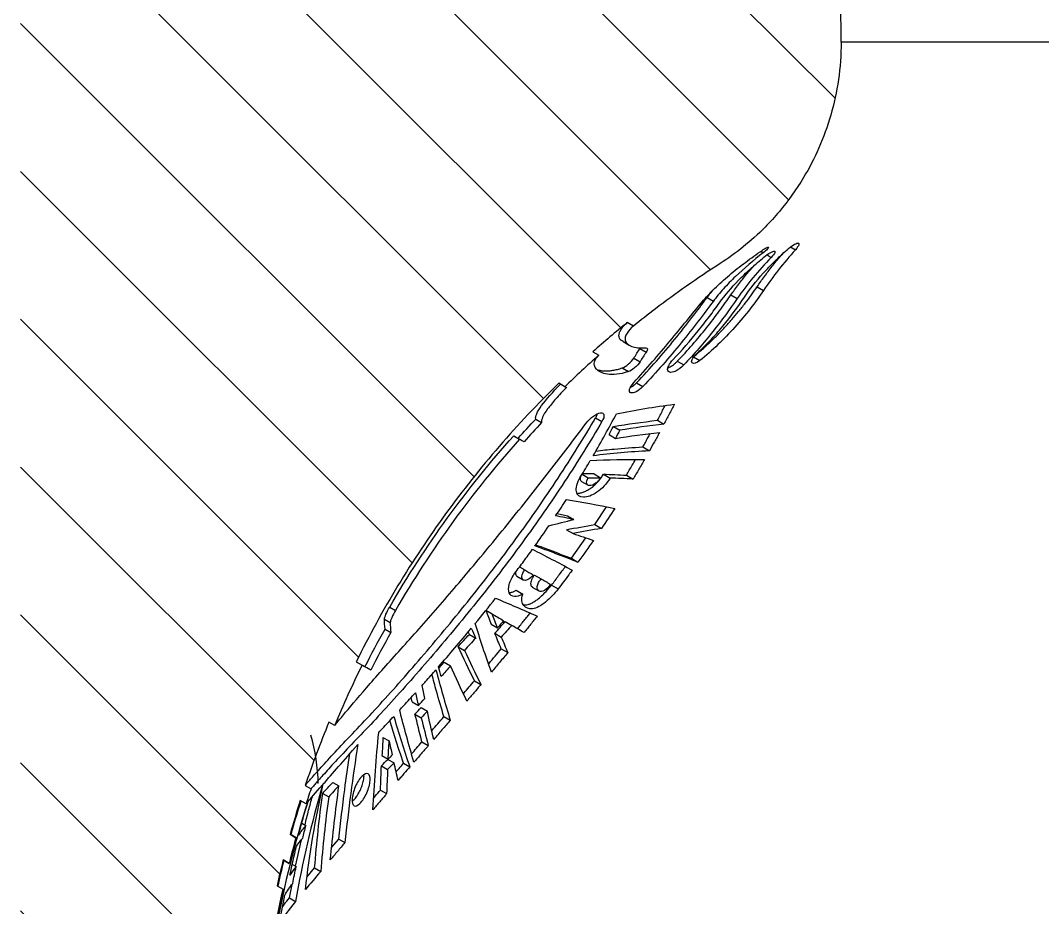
# Model space of a CAD drawing. Header units: millimetres. Extents: x 8 to 586, y 8 to 412.
# Drawn here: x 164.17 to 195.19, y 302.9 to 329.84 of the extents above; entities that cross this region are included whole.
import ezdxf

# ---------------------------------------------------------------- set-up
doc = ezdxf.new("R2010")
doc.units = ezdxf.units.MM
doc.layers.add('DETAIL', color=3, linetype='Continuous')
doc.layers.add('HATCH', color=3, linetype='Continuous')
doc.layers.add('OUTLINE', color=7, linetype='Continuous', lineweight=25)

msp = doc.modelspace()

# ---------------------------------------------------------------- hatches: boundary and pattern name
at = {"layer": 'HATCH'}
h = msp.add_hatch(dxfattribs=at)
h.set_pattern_fill('ANSI31', color=256, angle=90, style=0)
edge = h.paths.add_edge_path(flags=0)
edge.add_line((173.53469, 308.52853), (173.70898, 308.42661))
edge.add_spline(control_points=[(173.70898, 308.42661), (173.96713, 309.05256), (174.24453, 309.66587), (174.53878, 310.26396)], knot_values=[0, 0, 0, 0, 0.05750888, 0.05750888, 0.05750888, 0.05750888], weights=[1, 1, 1, 1], degree=3, periodic=0)
edge.add_line((174.53878, 310.26396), (174.36569, 310.36517))
edge.add_spline(control_points=[(174.36569, 310.36517), (175.90572, 313.49174), (178.01441, 316.39353), (180.5143, 318.82204)], knot_values=[0.00023208, 0.00023208, 0.00023208, 0.00023208, 0.01068785, 0.01068785, 0.01068785, 0.01068785], weights=[1, 1, 1, 1], degree=3, periodic=0)
edge.add_line((180.5143, 318.82204), (180.69352, 318.71724))
edge.add_spline(control_points=[(180.69352, 318.71724), (181.02592, 319.03896), (181.37049, 319.3577), (181.72868, 319.6738)], knot_values=[0, 0, 0, 0, 0.03783092, 0.03783092, 0.03783092, 0.03783092], weights=[1, 1, 1, 1], degree=3, periodic=0)
edge.add_line((181.72868, 319.6738), (181.54695, 319.78007))
edge.add_spline(control_points=[(181.54695, 319.78007), (181.88832, 320.08262), (182.23641, 320.37777), (182.59084, 320.6649)], knot_values=[0.00112405, 0.00112405, 0.00112405, 0.00112405, 0.00249233, 0.00249233, 0.00249233, 0.00249233], weights=[1, 1, 1, 1], degree=3, periodic=0)
edge.add_line((182.59084, 320.6649), (182.77546, 320.55694))
edge.add_spline(control_points=[(182.77546, 320.55694), (182.99389, 320.733), (183.80927, 321.37204), (184.702, 322.0022), (185.88224, 322.76178), (186.50299, 323.25662), (187.33883, 324.1726), (188.09426, 325.22288), (188.85031, 326.90872), (189.07865, 328.40552), (189.07865, 329.18388)], knot_values=[0, 0, 0, 0, 0.0213843, 0.0779468, 0.0779468, 0.1159218, 0.12911346, 0.1538968, 0.1918718, 0.2298468, 0.2298468, 0.2298468, 0.2298468], weights=[1, 1, 1, 1, 1, 1, 1, 1, 1, 1, 1], degree=3, periodic=0)
edge.add_arc((153.07865, 329.18388), 36, 0, 10.388858)
edge.add_arc((213.07865, 340.18388), 25, 180, 190.388858, ccw=False)
edge.add_arc((233.34693, 340.18388), 45.26828, 160.987509, 180, ccw=False)
edge.add_arc((162.18472, 364.70435), 30, 340.987509, 355.180578)
edge.add_line((192.07865, 362.18388), (194.22865, 387.68388))
edge.add_line((194.22865, 387.68388), (194.22865, 389.17839))
edge.add_arc((193.42865, 389.17839), 0.8, 0, 90)
edge.add_line((193.42865, 389.97839), (164.17199, 389.97839))
edge.add_line((164.17199, 389.97839), (164.17199, 163.57238))
edge.add_line((164.17199, 163.57238), (173.05983, 163.57238))
edge.add_arc((219.40365, 176.07238), 48, 180, 195.094787, ccw=False)
edge.add_line((171.40365, 176.07238), (171.40365, 181.57238))
edge.add_arc((173.25365, 181.57238), 1.85, 136.397181, 180, ccw=False)
edge.add_arc((170.10365, 184.57238), 2.5, 316.397181, 360)
edge.add_line((172.60365, 184.57238), (172.60365, 184.57849))
edge.add_line((172.60365, 184.57849), (172.50365, 184.57849))
edge.add_line((172.50365, 184.57849), (172.50365, 185.51506))
edge.add_line((172.50365, 185.51506), (172.60365, 185.51506))
edge.add_line((172.60365, 185.51506), (172.60365, 189.30435))
edge.add_line((172.60365, 189.30435), (172.50364, 189.30435))
edge.add_line((172.50364, 189.30435), (172.50365, 190.27105))
edge.add_line((172.50365, 190.27105), (172.60365, 190.27105))
edge.add_line((172.60365, 190.27105), (172.60365, 190.53112))
edge.add_line((172.60365, 190.53112), (172.50365, 190.53112))
edge.add_line((172.50365, 190.53112), (172.50365, 193.87238))
edge.add_line((172.50365, 193.87238), (172.60365, 193.87238))
edge.add_line((172.60365, 193.87238), (172.60365, 194.07238))
edge.add_spline(control_points=[(172.60365, 194.07238), (172.60365, 194.47423), (172.46226, 194.86381), (172.20365, 195.17238)], knot_values=[0, 0, 0, 0, 1, 1, 1, 1], weights=[1, 1, 1, 1], degree=3, periodic=0)
edge.add_spline(control_points=[(172.20365, 195.17238), (171.94553, 195.48037), (171.80365, 195.86978), (171.80365, 196.27238)], knot_values=[0, 0, 0, 0, 1, 1, 1, 1], weights=[1, 1, 1, 1], degree=3, periodic=0)
edge.add_line((171.80365, 196.27238), (171.80365, 289.38953))
edge.add_arc((168.80365, 289.38953), 3, 0, 17.459088)
edge.add_line((171.66545, 290.2896), (171.63399, 290.3896))
edge.add_arc((176.40365, 291.88973), 5, 180, 197.459088, ccw=False)
edge.add_line((171.40365, 291.88973), (171.40365, 296.78953))
edge.add_spline(control_points=[(171.40365, 296.78953), (171.40365, 297.22282), (171.42003, 297.99192), (171.47125, 298.85776), (171.54102, 299.72334), (171.64392, 300.68571), (171.77406, 301.55057), (171.9337, 302.47514), (172.03115, 302.96733), (172.14094, 303.4578)], knot_values=[0, 0, 0, 0, 0.03713333, 0.06593333, 0.07426667, 0.1114, 0.14853333, 0.14853333, 0.19083068, 0.19083068, 0.19083068, 0.19083068], weights=[1, 1, 1, 1, 1, 1, 1, 1, 1, 1], degree=3, periodic=0)
edge.add_line((172.14094, 303.4578), (171.95977, 303.56374))
edge.add_spline(control_points=[(171.95977, 303.56374), (172.01967, 303.82874), (172.08309, 304.09298), (172.15001, 304.3563)], knot_values=[0.00125171, 0.00125171, 0.00125171, 0.00125171, 0.00206673, 0.00206673, 0.00206673, 0.00206673], weights=[1, 1, 1, 1], degree=3, periodic=0)
edge.add_line((172.15001, 304.3563), (172.32972, 304.25121))
edge.add_spline(control_points=[(172.32972, 304.25121), (172.34743, 304.32149), (172.41258, 304.57601), (172.48103, 304.82977), (172.53231, 305.01304)], knot_values=[0, 0, 0, 0, 0.006089, 0.02207076, 0.02207076, 0.02207076, 0.02207076], weights=[1, 1, 1, 1, 1], degree=3, periodic=0)
edge.add_line((172.53231, 305.01304), (172.35387, 305.11738))
edge.add_spline(control_points=[(172.35387, 305.11738), (172.45159, 305.46437), (172.55543, 305.8097), (172.66529, 306.15304)], knot_values=[0.00285456, 0.00285456, 0.00285456, 0.00285456, 0.00393493, 0.00393493, 0.00393493, 0.00393493], weights=[1, 1, 1, 1], degree=3, periodic=0)
edge.add_line((172.66529, 306.15304), (172.84221, 306.04959))
edge.add_spline(control_points=[(172.84221, 306.04959), (172.8639, 306.11773), (172.91317, 306.27062), (172.96362, 306.42304), (172.99198, 306.50747)], knot_values=[0, 0, 0, 0, 0.0060109, 0.01350596, 0.01350596, 0.01350596, 0.01350596], weights=[1, 1, 1, 1, 1], degree=3, periodic=0)
edge.add_line((172.99198, 306.50747), (172.81565, 306.61057))
edge.add_spline(control_points=[(172.81565, 306.61057), (173.0339, 307.25752), (173.2738, 307.89757), (173.53469, 308.52853)], knot_values=[0.00011413, 0.00011413, 0.00011413, 0.00011413, 0.002162, 0.002162, 0.002162, 0.002162], weights=[1, 1, 1, 1], degree=3, periodic=0)

# ---------------------------------------------------------------- linework, layer by layer
at = {"layer": 'DETAIL'}
for p, q in [((207.07865, 329.18388), (192.33391, 329.18388)), ((187.54672, 322.96421), (187.69521, 322.87738)), ((186.64214, 322.82847), (186.71692, 322.78474)), ((186.83001, 322.7215), (186.96068, 322.64509)), ((186.53044, 321.75178), (186.72207, 321.63973)), ((185.01315, 321.4278), (185.20243, 321.31712)), ((185.73394, 321.50409), (185.92447, 321.39267)), ((182.97244, 319.87584), (183.16149, 319.7653)), ((182.78896, 319.58678), (182.97834, 319.47605)), ((184.59738, 319.6231), (184.79331, 319.50854)), ((182.43639, 319.28684), (182.62565, 319.17618)), ((184.10836, 319.49042), (184.30288, 319.37668)), ((182.86816, 318.83471), (183.06062, 318.72217)), ((181.62874, 317.76833), (181.82041, 317.65626)), ((175.37974, 312.02703), (175.55402, 311.92512)), ((175.22054, 311.65919), (175.39543, 311.55693))]:
    msp.add_line(p, q, dxfattribs=at)
msp.add_open_spline([(192.33391, 329.18388), (192.29519, 329.18388), (192.21837, 329.18388), (192.10502, 329.18388), (191.99357, 329.18388), (191.9205, 329.18388), (191.7012, 329.18388), (191.38111, 329.18388), (190.79789, 329.18388), (190.2294, 329.18388), (189.8427, 329.18388), (189.51868, 329.18388), (189.3721, 329.18388), (189.24581, 329.18388), (189.18737, 329.18388), (189.12467, 329.18388), (189.08702, 329.18388), (189.07865, 329.18388), (189.07865, 329.18388)], degree=3, knots=[0, 0, 0, 0, 0.009191667, 0.018383333, 0.027575, 0.036766667, 0.036766667, 0.083333333, 0.121983333, 0.2072, 0.277777778, 0.292416667, 0.377633333, 0.377633333, 0.408225, 0.438816667, 0.469408333, 0.5, 0.5, 0.5, 0.5], dxfattribs=at)
at = {"layer": 'OUTLINE'}
for p, q in [((182.77546, 320.55695), (182.59084, 320.6649)), ((182.46206, 320.08617), (182.64648, 319.97833)), ((182.97244, 319.87584), (182.9827, 319.89508)), ((181.54695, 319.78007), (181.72868, 319.67381)), ((180.69352, 318.71724), (180.5143, 318.82204)), ((179.80949, 317.73438), (179.9905, 317.62854)), ((183.50277, 317.69604), (183.70316, 317.57887)), ((182.16836, 317.50784), (182.36335, 317.39382)), ((179.14142, 317.22609), (179.3193, 317.12207)), ((182.03609, 317.26181), (182.23148, 317.14756)), ((183.05996, 316.88674), (183.26167, 316.76879)), ((181.2011, 315.84144), (181.39831, 315.72613)), ((181.221, 316.06108), (181.40271, 315.95483)), ((181.58093, 316.06641), (181.226, 316.06931)), ((181.58093, 316.06641), (181.7787, 315.95077)), ((181.8671, 316.06005), (182.06623, 315.94361)), ((182.56121, 316.03096), (182.76379, 315.9125)), ((181.60495, 314.53037), (181.95944, 315.06889)), ((180.45892, 314.86213), (180.77343, 314.80078)), ((180.77343, 314.80078), (180.97154, 314.68493)), ((180.745, 314.37546), (180.94419, 314.25899)), ((181.60495, 314.53037), (181.80775, 314.41179)), ((180.89147, 313.50579), (181.33082, 314.12926)), ((180.89147, 313.50579), (181.09357, 313.38762)), ((179.32031, 313.24509), (179.47627, 313.15388)), ((179.23833, 312.96264), (179.43434, 312.84802)), ((179.7759, 312.99792), (179.97406, 312.88205)), ((180.29375, 312.69512), (180.49489, 312.5775)), ((179.21987, 312.53412), (179.41654, 312.41912)), ((179.70652, 312.63214), (179.90531, 312.5159)), ((178.29504, 311.92869), (178.4889, 311.81534)), ((178.45794, 311.50632), (178.65321, 311.39214)), ((178.88523, 311.58359), (179.08219, 311.46841)), ((175.23691, 311.35849), (175.41409, 311.25488)), ((177.79763, 311.19672), (177.76334, 311.27161)), ((177.79763, 311.19672), (177.99065, 311.08386)), ((178.56953, 311.22841), (178.76571, 311.1137)), ((177.45494, 310.82134), (177.64714, 310.70895)), ((178.76458, 310.76039), (178.96227, 310.64478)), ((174.36569, 310.36518), (174.53878, 310.26396)), ((176.87354, 310.1674), (177.03588, 310.35626)), ((177.03588, 310.35626), (177.22706, 310.24446)), ((177.95353, 309.78841), (178.14907, 309.67407)), ((176.06091, 309.14582), (176.03106, 309.28085)), ((176.06091, 309.14582), (176.24986, 309.03533)), ((176.33108, 308.97364), (176.52121, 308.86247)), ((176.14674, 308.77758), (176.33638, 308.66668)), ((177.02408, 308.70009), (177.21707, 308.58724)), ((173.70898, 308.42661), (173.53469, 308.52853)), ((175.17528, 308.06976), (175.36224, 307.96044)), ((176.35878, 307.92938), (176.54995, 307.81759)), ((175.1445, 307.51803), (175.33184, 307.40848)), ((175.12909, 307.2041), (175.31663, 307.09444)), ((175.32272, 307.40074), (175.51074, 307.2908)), ((175.79958, 307.28279), (175.98927, 307.17187)), ((172.81566, 306.61057), (172.99198, 306.50747)), ((173.65456, 306.70169), (173.83812, 306.59435)), ((173.34702, 306.36773), (173.52893, 306.26136)), ((175.09829, 306.46925), (175.28624, 306.35935)), ((172.84221, 306.04959), (172.66529, 306.15304)), ((172.71519, 305.46252), (172.83647, 305.3916)), ((172.53231, 305.01305), (172.35387, 305.11738)), ((172.53633, 305.02222), (172.35771, 305.12666)), ((172.52277, 304.15533), (172.69756, 304.9559)), ((173.61574, 304.72299), (173.83359, 304.98221)), ((173.83359, 304.98221), (174.01907, 304.87375)), ((172.14721, 304.34641), (172.32718, 304.24118)), ((172.15001, 304.3563), (172.32972, 304.25122)), ((172.33305, 304.25955), (172.33198, 304.25608)), ((172.42427, 304.21292), (172.53904, 304.1458)), ((172.86941, 303.83471), (173.10002, 304.10818)), ((173.10002, 304.10818), (173.2848, 304.00013)), ((171.95977, 303.56374), (172.14094, 303.4578)), ((172.33557, 303.19417), (172.4142, 303.60176)), ((172.33557, 303.19417), (172.51937, 303.0867))]:
    msp.add_line(p, q, dxfattribs=at)
for centre, radius, start, end in [((153.07865, 329.18388), 36, 0, 10.388858), ((167.80995, 306.58548), 5.40053, 0.853699, 16.719019)]:
    msp.add_arc(centre, radius, start, end, dxfattribs=at)
for points, knots in [([(189.07865, 329.18388), (189.07865, 328.40552), (188.85031, 326.90872), (188.09426, 325.22288), (187.33883, 324.1726), (186.50299, 323.25662), (185.88224, 322.76178), (184.702, 322.0022), (183.80927, 321.37204), (182.99389, 320.733), (182.77546, 320.55694)], [0, 0, 0, 0, 0.037975, 0.07595, 0.100733333, 0.113925, 0.1519, 0.1519, 0.2084625, 0.229846795, 0.229846795, 0.229846795, 0.229846795]), ([(186.68125, 322.85597), (186.72847, 322.88933), (186.77293, 322.91769), (186.84286, 322.95394), (186.86724, 322.96091), (186.87966, 322.94514), (186.86655, 322.92192), (186.80752, 322.85903), (186.76364, 322.82106), (186.71692, 322.78474)], [0, 0, 0, 0, 0.25, 0.25, 0.5, 0.5, 0.75, 0.75, 1, 1, 1, 1]), ([(187.43845, 322.8767), (187.49924, 322.93155), (187.56414, 322.98035), (187.68123, 323.05308), (187.73088, 323.07533), (187.79504, 323.08127), (187.80785, 323.06397), (187.78379, 322.99015), (187.74706, 322.93528), (187.69521, 322.87738)], [0, 0, 0, 0, 0.25, 0.25, 0.5, 0.5, 0.75, 0.75, 1, 1, 1, 1]), ([(184.86547, 321.29846), (184.97632, 321.43322), (185.10174, 321.56806), (185.37784, 321.83864), (185.53009, 321.97548), (185.84414, 322.23928), (186.00746, 322.36783), (186.34333, 322.61915), (186.51367, 322.73759), (186.68125, 322.85597)], [0, 0, 0, 0, 0.25, 0.25, 0.5, 0.5, 0.75, 0.75, 1, 1, 1, 1]), ([(186.71692, 322.78474), (186.41751, 322.55201), (186.13514, 322.31367), (185.74542, 321.94075), (185.62255, 321.81497), (185.3977, 321.56569), (185.29479, 321.44136), (185.20243, 321.31712)], [0, 0, 0, 0, 0.5, 0.5, 0.75, 0.75, 1, 1, 1, 1]), ([(186.14217, 321.43129), (186.30419, 321.67718), (186.49766, 321.92027), (186.82722, 322.2841), (186.94428, 322.40571), (187.18554, 322.64386), (187.31023, 322.761), (187.43845, 322.8767)], [0, 0, 0, 0, 0.5, 0.5, 0.75, 0.75, 1, 1, 1, 1]), ([(186.53044, 321.75178), (186.60331, 321.85618), (186.74906, 322.06497), (186.98815, 322.37511), (187.1687, 322.59984), (187.2739, 322.71993), (187.29021, 322.73855)], [0, 0, 0, 0, 0.3130942, 0.62618517, 0.94203445, 1, 1, 1, 1]), ([(186.68839, 322.61519), (186.75362, 322.6702), (186.82293, 322.72028), (186.94796, 322.79759), (187.00174, 322.82348), (187.07031, 322.83682), (187.08375, 322.82313), (187.05651, 322.75524), (187.01628, 322.70228), (186.96068, 322.64509)], [0, 0, 0, 0, 0.25, 0.25, 0.5, 0.5, 0.75, 0.75, 1, 1, 1, 1]), ([(185.38906, 321.26606), (185.55259, 321.49436), (185.74674, 321.72101), (186.07684, 322.06092), (186.19399, 322.17463), (186.43534, 322.39735), (186.56007, 322.50695), (186.68839, 322.61519)], [0, 0, 0, 0, 0.5, 0.5, 0.75, 0.75, 1, 1, 1, 1]), ([(185.73394, 321.50409), (185.80907, 321.60964), (185.95934, 321.82076), (186.19793, 322.12141), (186.36736, 322.31428), (186.44646, 322.40432)], [0, 0, 0, 0, 0.34773824, 0.6954837, 1, 1, 1, 1]), ([(184.62251, 319.64446), (184.69476, 319.70502), (184.84766, 319.83319), (185.07905, 320.04429), (185.31539, 320.2737), (185.54438, 320.51171), (185.76243, 320.75385), (185.9709, 321.00047), (186.16968, 321.2514), (186.35869, 321.50431), (186.47324, 321.66937), (186.53044, 321.75178)], [0, 0, 0, 0, 0.09903225, 0.20957257, 0.32316402, 0.43674926, 0.54737173, 0.65799375, 0.77209939, 0.88620744, 1, 1, 1, 1]), ([(182.86816, 318.83471), (183.28549, 319.27122), (183.67162, 319.71499), (184.21401, 320.38172), (184.38665, 320.60163), (184.71223, 321.02544), (184.8663, 321.23072), (185.01315, 321.4278)], [0, 0, 0, 0, 0.5, 0.5, 0.75, 0.75, 1, 1, 1, 1]), ([(184.10836, 319.49042), (184.42531, 319.82114), (184.71834, 320.15895), (185.12727, 320.67117), (185.25878, 320.84329), (185.50622, 321.17893), (185.62306, 321.34353), (185.73394, 321.50408)], [0, 0, 0, 0, 0.5, 0.5, 0.75, 0.75, 1, 1, 1, 1]), ([(185.92448, 321.39267), (185.70357, 321.07118), (185.46086, 320.73626), (185.05347, 320.2234), (184.90986, 320.05015), (184.61414, 319.71006), (184.46121, 319.54214), (184.30288, 319.37667)], [0, 0, 0, 0, 0.5, 0.5, 0.75, 0.75, 1, 1, 1, 1]), ([(184.66669, 319.69109), (184.81332, 319.82632), (184.95478, 319.96571), (185.22783, 320.2524), (185.36013, 320.40057), (185.73771, 320.85072), (185.95437, 321.14627), (186.14217, 321.43129)], [0, 0, 0, 0, 0.25, 0.25, 0.5, 0.5, 1, 1, 1, 1]), ([(186.72207, 321.63973), (186.59748, 321.45605), (186.46358, 321.2703), (186.17462, 320.89755), (186.01771, 320.70853), (185.68935, 320.34228), (185.51873, 320.16562), (185.16428, 319.82553), (184.97976, 319.66166), (184.79331, 319.50854)], [0, 0, 0, 0, 0.25, 0.25, 0.5, 0.5, 0.75, 0.75, 1, 1, 1, 1]), ([(185.01315, 321.4278), (185.06154, 321.49184), (185.12337, 321.57366), (185.19605, 321.65646), (185.21185, 321.67446)], [0, 0, 0, 0, 0.78261876, 1, 1, 1, 1]), ([(182.78732, 318.84117), (183.17629, 319.26751), (183.54027, 319.69112), (184.05926, 320.3137), (184.22865, 320.52008), (184.55544, 320.91971), (184.71284, 321.11291), (184.86547, 321.29846)], [0, 0, 0, 0, 0.5, 0.5, 0.75, 0.75, 1, 1, 1, 1]), ([(185.20243, 321.31712), (184.90923, 320.92274), (184.58906, 320.49738), (184.04796, 319.83016), (183.85915, 319.60515), (183.47031, 319.16099), (183.26919, 318.94047), (183.06061, 318.72217)], [0, 0, 0, 0, 0.5, 0.5, 0.75, 0.75, 1, 1, 1, 1]), ([(183.97336, 319.53119), (184.24811, 319.8229), (184.50239, 320.11699), (184.85802, 320.55715), (184.97274, 320.70436), (185.18936, 320.99062), (185.29184, 321.13034), (185.38906, 321.26606)], [0, 0, 0, 0, 0.5, 0.5, 0.75, 0.75, 1, 1, 1, 1]), ([(182.46394, 320.08938), (182.4441, 320.10049), (182.39213, 320.12958), (182.35048, 320.18921), (182.33001, 320.26515), (182.34504, 320.35063), (182.39374, 320.45227), (182.47985, 320.56628), (182.55383, 320.63201), (182.59084, 320.6649)], [0, 0, 0, 0, 0.0821873, 0.21523904, 0.34831015, 0.48448231, 0.6207032, 0.81018944, 1, 1, 1, 1]), ([(182.77546, 320.55694), (182.70505, 320.50019), (182.63177, 320.4227), (182.53201, 320.2628), (182.50731, 320.18174), (182.54927, 320.04235), (182.61493, 319.9832), (182.83211, 319.9009), (182.97642, 319.8834), (183.15501, 319.89728)], [0, 0, 0, 0, 0.25, 0.25, 0.5, 0.5, 0.75, 0.75, 1, 1, 1, 1]), ([(183.15501, 319.89728), (183.18262, 319.89942), (183.19908, 319.889), (183.2026, 319.84327), (183.18908, 319.80761), (183.16149, 319.7653)], [0, 0, 0, 0, 0.5, 0.5, 1, 1, 1, 1]), ([(182.62565, 319.17618), (182.35849, 319.08797), (182.15324, 319.07157), (181.90945, 319.10813), (181.83922, 319.13134), (181.72628, 319.1855), (181.68318, 319.21645), (181.58975, 319.31735), (181.57661, 319.396), (181.61493, 319.54599), (181.66536, 319.61792), (181.72868, 319.6738)], [0, 0, 0, 0, 0.25, 0.25, 0.375, 0.375, 0.5, 0.5, 0.75, 0.75, 1, 1, 1, 1]), ([(182.43639, 319.28684), (182.48841, 319.30411), (182.55535, 319.34475), (182.68738, 319.45549), (182.75126, 319.52562), (182.78896, 319.58678)], [0, 0, 0, 0, 0.5, 0.5, 1, 1, 1, 1]), ([(184.30288, 319.37667), (184.22582, 319.29615), (184.13732, 319.23184), (183.98072, 319.15605), (183.91144, 319.14374), (183.82253, 319.1758), (183.80293, 319.22199), (183.8303, 319.32509), (183.84891, 319.36522), (183.90134, 319.44786), (183.9352, 319.49066), (183.97336, 319.53119)], [0, 0, 0, 0, 0.25, 0.25, 0.5, 0.5, 0.75, 0.75, 0.875, 0.875, 1, 1, 1, 1]), ([(184.79331, 319.50854), (184.69443, 319.42734), (184.59279, 319.40028), (184.53689, 319.46048), (184.53541, 319.49725), (184.57669, 319.59233), (184.61844, 319.64659), (184.66669, 319.69109)], [0, 0, 0, 0, 0.5, 0.5, 0.75, 0.75, 1, 1, 1, 1]), ([(181.66824, 319.23854), (181.70536, 319.22752), (181.78072, 319.20515), (181.90607, 319.19392), (182.03187, 319.19774), (182.15376, 319.21318), (182.28728, 319.2407), (182.38669, 319.27146), (182.43639, 319.28684)], [0, 0, 0, 0, 0.20392153, 0.41408543, 0.55903287, 0.70396172, 0.85199241, 1, 1, 1, 1]), ([(182.97834, 319.47604), (182.94077, 319.41494), (182.87698, 319.34481), (182.74487, 319.23403), (182.67768, 319.19336), (182.62565, 319.17618)], [0, 0, 0, 0, 0.5, 0.5, 1, 1, 1, 1]), ([(183.82518, 319.29135), (183.82769, 319.29196), (183.84783, 319.29688), (183.89368, 319.32225), (183.95583, 319.35926), (184.01892, 319.40672), (184.06985, 319.45125), (184.09866, 319.48055), (184.10836, 319.49042)], [0, 0, 0, 0, 0.03141799, 0.25188571, 0.47225867, 0.68284401, 0.89325383, 1, 1, 1, 1]), ([(180.5143, 318.82204), (179.24522, 317.5892), (178.10156, 316.26568), (176.05215, 313.44664), (175.14674, 311.95086), (174.36569, 310.36517)], [0, 0, 0, 0, 0.5, 0.5, 1, 1, 1, 1]), ([(179.80949, 317.73438), (179.79905, 317.77417), (179.80929, 317.82855), (179.8713, 317.96814), (179.92204, 318.05067), (180.1273, 318.33272), (180.33037, 318.56002), (180.56139, 318.7945)], [0, 0, 0, 0, 0.25, 0.25, 0.5, 0.5, 1, 1, 1, 1]), ([(180.74125, 318.68933), (180.62552, 318.57221), (180.51863, 318.4588), (180.32406, 318.23881), (180.23926, 318.13529), (180.10279, 317.94781), (180.05129, 317.86377), (179.98998, 317.72489), (179.97955, 317.66863), (179.9905, 317.62854)], [0, 0, 0, 0, 0.25, 0.25, 0.5, 0.5, 0.75, 0.75, 1, 1, 1, 1]), ([(183.06061, 318.72217), (182.99552, 318.65404), (182.92169, 318.59871), (182.79121, 318.53178), (182.73396, 318.51973), (182.66109, 318.54404), (182.64572, 318.58171), (182.67663, 318.69584), (182.72401, 318.77177), (182.78732, 318.84117)], [0, 0, 0, 0, 0.25, 0.25, 0.5, 0.5, 0.75, 0.75, 1, 1, 1, 1]), ([(182.68087, 318.68961), (182.70421, 318.70259), (182.76028, 318.73377), (182.82621, 318.79157), (182.86306, 318.82947), (182.86816, 318.83471)], [0, 0, 0, 0, 0.38066982, 0.91433526, 1, 1, 1, 1]), ([(183.50277, 317.69604), (183.52973, 317.74697), (183.58365, 317.84884), (183.66182, 317.99808), (183.71199, 318.09568), (183.73631, 318.14299)], [0, 0, 0, 0, 0.34005274, 0.68009278, 1, 1, 1, 1]), ([(184.0167, 318.18429), (183.99121, 318.13411), (183.96555, 318.0838), (183.9397, 318.03337), (183.91385, 317.98294), (183.88781, 317.93239), (183.86158, 317.88174), (183.80953, 317.78119), (183.75673, 317.6802), (183.70316, 317.57887)], [0, 0, 0, 0, 0.000189504603, 0.000189504603, 0.000189504603, 0.00037900917, 0.00037900917, 0.00037900917, 0.000755194593, 0.000755194593, 0.000755194593, 0.000755194593]), ([(172.81565, 306.61057), (172.81565, 306.61057), (172.83962, 306.6386), (172.93541, 306.74936), (173.00803, 306.83294), (173.1952, 307.04497), (173.31012, 307.17384), (173.58198, 307.47309), (173.73701, 307.64129), (174.07821, 308.0048), (174.26654, 308.19984), (174.66665, 308.62036), (174.87303, 308.84284), (175.29745, 309.30886), (175.5155, 309.55242), (175.96239, 310.05935), (176.19238, 310.32409), (176.88844, 311.13794), (177.35684, 311.70176), (178.05958, 312.58153), (178.29498, 312.88204), (178.75675, 313.48495), (178.98364, 313.78795), (179.65146, 314.70219), (180.08069, 315.32058), (180.89826, 316.56438), (181.27658, 317.17512), (181.62874, 317.76834)], [0, 0, 0, 0, 0.0625, 0.0625, 0.125, 0.125, 0.1875, 0.1875, 0.25, 0.25, 0.3125, 0.3125, 0.375, 0.375, 0.4375, 0.4375, 0.5, 0.5, 0.625, 0.625, 0.6875, 0.6875, 0.75, 0.75, 0.875, 0.875, 1, 1, 1, 1]), ([(181.82041, 317.65626), (181.46848, 317.06163), (181.09202, 316.45283), (180.28251, 315.21977), (179.84588, 314.59036), (178.95107, 313.36692), (178.48968, 312.76726), (177.54502, 311.58758), (177.07475, 311.02352), (176.38498, 310.21952), (176.15733, 309.95823), (175.70766, 309.44966), (175.48472, 309.2014), (175.05678, 308.73301), (174.85049, 308.51138), (174.45388, 308.09572), (174.2634, 307.90081), (173.91663, 307.53469), (173.76198, 307.36823), (173.49104, 307.07229), (173.37425, 306.94229), (173.1842, 306.72839), (173.11292, 306.64683), (173.01683, 306.53637), (172.99198, 306.50747), (172.99198, 306.50747)], [0, 0, 0, 0, 0.125, 0.125, 0.25, 0.25, 0.375, 0.375, 0.5, 0.5, 0.5625, 0.5625, 0.625, 0.625, 0.6875, 0.6875, 0.75, 0.75, 0.8125, 0.8125, 0.875, 0.875, 0.9375, 0.9375, 1, 1, 1, 1]), ([(181.3437, 317.60859), (181.40716, 317.693), (181.48924, 317.77156), (181.6452, 317.88333), (181.71981, 317.91743), (181.83187, 317.93088), (181.87081, 317.91012), (181.89054, 317.81567), (181.87034, 317.74062), (181.82041, 317.65626)], [0, 0, 0, 0, 0.25, 0.25, 0.5, 0.5, 0.75, 0.75, 1, 1, 1, 1]), ([(181.62874, 317.76833), (181.64789, 317.80253), (181.67338, 317.84803), (181.67921, 317.88263), (181.68066, 317.89122)], [0, 0, 0, 0, 0.75152554, 1, 1, 1, 1]), ([(173.70898, 308.42661), (173.70898, 308.42661), (173.73232, 308.45546), (173.82223, 308.56563), (173.88827, 308.64625), (174.14601, 308.95706), (174.38622, 309.24225), (174.96621, 309.9101), (175.29473, 310.27977), (175.83024, 310.87124), (176.01595, 311.07661), (176.38855, 311.49631), (176.57648, 311.7105), (177.14468, 312.36459), (177.52932, 312.81588), (178.1134, 313.51385), (178.30989, 313.75082), (178.69981, 314.22559), (178.89372, 314.46393), (179.47229, 315.18181), (179.85376, 315.66424), (180.60849, 316.63658), (180.98116, 317.12632), (181.3437, 317.60859)], [0, 0, 0, 0, 0.0625, 0.0625, 0.125, 0.125, 0.25, 0.25, 0.375, 0.375, 0.4375, 0.4375, 0.5, 0.5, 0.625, 0.625, 0.6875, 0.6875, 0.75, 0.75, 0.875, 0.875, 1, 1, 1, 1]), ([(183.05996, 316.88674), (183.08624, 316.93353), (183.13882, 317.02711), (183.21412, 317.16255), (183.26223, 317.25088), (183.28501, 317.29271)], [0, 0, 0, 0, 0.34486103, 0.68972331, 1, 1, 1, 1]), ([(183.56872, 317.32689), (183.5437, 317.28043), (183.51852, 317.23391), (183.49317, 317.18734), (183.46782, 317.14077), (183.44231, 317.09414), (183.41663, 317.04746), (183.36563, 316.95475), (183.31398, 316.86184), (183.26167, 316.76879)], [0, 0, 0, 0, 0.00017155026, 0.00017155026, 0.00017155026, 0.000343100501, 0.000343100501, 0.000343100501, 0.000683841379, 0.000683841379, 0.000683841379, 0.000683841379]), ([(181.63552, 316.76403), (181.82023, 316.78542), (182.28152, 316.83882), (182.76817, 316.86878), (183.05996, 316.88674)], [0, 0, 0, 0, 0.40041449, 1, 1, 1, 1]), ([(181.16421, 315.96766), (181.19015, 316.01013), (181.21595, 316.05256), (181.24159, 316.09495), (181.26723, 316.13734), (181.29272, 316.17968), (181.31805, 316.22198), (181.36839, 316.30601), (181.41812, 316.38985), (181.46724, 316.47343)], [0, 0, 0, 0, 0.000156073586, 0.000156073586, 0.000156073586, 0.000312147222, 0.000312147222, 0.000312147222, 0.000622246177, 0.000622246177, 0.000622246177, 0.000622246177]), ([(182.56121, 316.03096), (182.5912, 316.08095), (182.65118, 316.18093), (182.7456, 316.34024), (182.80883, 316.44938), (182.84316, 316.50864)], [0, 0, 0, 0, 0.31364562, 0.62728804, 1, 1, 1, 1]), ([(183.11471, 316.50999), (183.08611, 316.46013), (183.05732, 316.41024), (183.02835, 316.36032), (182.99937, 316.3104), (182.97021, 316.26045), (182.94086, 316.21049), (182.88257, 316.11122), (182.82353, 316.01187), (182.76379, 315.9125)], [0, 0, 0, 0, 0.000182102217, 0.000182102217, 0.000182102217, 0.000364204404, 0.000364204404, 0.000364204404, 0.000726006263, 0.000726006263, 0.000726006263, 0.000726006263]), ([(182.06624, 315.94361), (182.01754, 315.85922), (181.95531, 315.7767), (181.8175, 315.62964), (181.74184, 315.56496), (181.59216, 315.462), (181.51819, 315.42339), (181.37889, 315.37268), (181.31543, 315.361), (181.14578, 315.36572), (181.06683, 315.42191), (181.03275, 315.58504), (181.03607, 315.6503), (181.07656, 315.80159), (181.11296, 315.88377), (181.16421, 315.96766)], [0, 0, 0, 0, 0.125, 0.125, 0.25, 0.25, 0.375, 0.375, 0.5, 0.5, 0.75, 0.75, 0.875, 0.875, 1, 1, 1, 1]), ([(181.06374, 315.47887), (181.09023, 315.47962), (181.14612, 315.48121), (181.24507, 315.5091), (181.35462, 315.55754), (181.46652, 315.62542), (181.57578, 315.70988), (181.67401, 315.80249), (181.76009, 315.9012), (181.82314, 315.98695), (181.85531, 316.04045), (181.8671, 316.06005)], [0, 0, 0, 0, 0.11478147, 0.2421163, 0.37113658, 0.50006177, 0.61863007, 0.73708591, 0.83909285, 0.94105749, 1, 1, 1, 1]), ([(181.1689, 315.97537), (181.16517, 315.96027), (181.15564, 315.92171), (181.16754, 315.87624), (181.18322, 315.84571), (181.20091, 315.84182), (181.20128, 315.84174)], [0, 0, 0, 0, 0.23115998, 0.59035283, 0.99156018, 1, 1, 1, 1]), ([(181.7787, 315.95077), (181.73801, 315.88223), (181.67612, 315.81814), (181.55482, 315.73412), (181.49576, 315.71279), (181.40355, 315.71402), (181.37067, 315.73632), (181.34942, 315.8221), (181.36319, 315.88637), (181.40271, 315.95483)], [0, 0, 0, 0, 0.25, 0.25, 0.5, 0.5, 0.75, 0.75, 1, 1, 1, 1]), ([(179.18026, 313.05686), (179.27029, 313.17648), (179.35973, 313.29667), (179.44844, 313.4173), (179.49286, 313.47771), (179.53711, 313.53824), (179.58116, 313.59887), (179.62523, 313.65953), (179.66911, 313.7203), (179.71278, 313.78116)], [0, 0, 0, 0, 0.000449270436, 0.000449270436, 0.000449270436, 0.000674211254, 0.000674211254, 0.000674211254, 0.000899247212, 0.000899247212, 0.000899247212, 0.000899247212]), ([(179.8097, 313.91752), (179.94679, 313.86691), (180.2931, 313.73906), (180.66612, 313.59364), (180.89147, 313.50579)], [0, 0, 0, 0, 0.39586266, 1, 1, 1, 1]), ([(179.41654, 312.41911), (179.22621, 312.31167), (179.06713, 312.32678), (178.97986, 312.51625), (178.97688, 312.60712), (179.03482, 312.82249), (179.09707, 312.94633), (179.18026, 313.05686)], [0, 0, 0, 0, 0.5, 0.5, 0.75, 0.75, 1, 1, 1, 1]), ([(179.19926, 313.08239), (179.19776, 313.07502), (179.19143, 313.04381), (179.20266, 313.00258), (179.21851, 312.96927), (179.23722, 312.96466), (179.23922, 312.96417)], [0, 0, 0, 0, 0.12076263, 0.51172067, 0.94774588, 1, 1, 1, 1]), ([(179.73641, 313.00177), (179.68797, 312.93718), (179.62723, 312.88677), (179.51893, 312.83337), (179.47037, 312.82906), (179.4044, 312.86361), (179.38638, 312.90341), (179.3972, 313.01549), (179.428, 313.08904), (179.47627, 313.15389)], [0, 0, 0, 0, 0.25, 0.25, 0.5, 0.5, 0.75, 0.75, 1, 1, 1, 1]), ([(180.29375, 312.69511), (180.36519, 312.7898), (180.43627, 312.88474), (180.50694, 312.97991), (180.54229, 313.02752), (180.57754, 313.07519), (180.61269, 313.12292), (180.64784, 313.17065), (180.68289, 313.21844), (180.71783, 313.26628)], [0, 0, 0, 0, 0.000355881045, 0.000355881045, 0.000355881045, 0.000533901507, 0.000533901507, 0.000533901507, 0.000711946858, 0.000711946858, 0.000711946858, 0.000711946858]), ([(180.91968, 313.14825), (180.88471, 313.10047), (180.84963, 313.05275), (180.81445, 313.00508), (180.76165, 312.93356), (180.70862, 312.86217), (180.65536, 312.79091), (180.60209, 312.71964), (180.54859, 312.6485), (180.49489, 312.5775)], [0, 0, 0, 0, 0.000177953418, 0.000177953418, 0.000177953418, 0.000444969993, 0.000444969993, 0.000444969993, 0.000712069902, 0.000712069902, 0.000712069902, 0.000712069902]), ([(179.43663, 312.0942), (179.45566, 312.09193), (179.4981, 312.08689), (179.57534, 312.10101), (179.66342, 312.13167), (179.75683, 312.18253), (179.86644, 312.25798), (179.99011, 312.3628), (180.14025, 312.51126), (180.23768, 312.62795), (180.29375, 312.69512)], [0, 0, 0, 0, 0.08345188, 0.18611452, 0.28865078, 0.39124961, 0.49396568, 0.64455455, 0.79542086, 1, 1, 1, 1]), ([(179.7759, 312.99792), (179.75679, 312.97463), (179.71855, 312.92802), (179.67825, 312.84979), (179.65595, 312.77515), (179.65442, 312.70878), (179.67078, 312.65782), (179.69689, 312.64225), (179.70841, 312.63538)], [0, 0, 0, 0, 0.16346902, 0.32710181, 0.48884338, 0.65979191, 0.84995425, 1, 1, 1, 1]), ([(180.26341, 312.71286), (180.21382, 312.63383), (180.1415, 312.56814), (180.00863, 312.49856), (179.94894, 312.49299), (179.8681, 312.5353), (179.84653, 312.58509), (179.86139, 312.68866), (179.87441, 312.72834), (179.91509, 312.80768), (179.94273, 312.84738), (179.97406, 312.88205)], [0, 0, 0, 0, 0.25, 0.25, 0.5, 0.5, 0.75, 0.75, 0.875, 0.875, 1, 1, 1, 1]), ([(179.00689, 312.46452), (179.02362, 312.46554), (179.06579, 312.4681), (179.13816, 312.49159), (179.19448, 312.5209), (179.21987, 312.53412)], [0, 0, 0, 0, 0.26537889, 0.66879914, 1, 1, 1, 1]), ([(180.49489, 312.5775), (180.43521, 312.50285), (180.37316, 312.43188), (180.24427, 312.29748), (180.1768, 312.23365), (180.04114, 312.12218), (179.9712, 312.07332), (179.83763, 312.00324), (179.77304, 311.98256), (179.60092, 311.96277), (179.50889, 311.99824), (179.42176, 312.1072), (179.40114, 312.15319), (179.38562, 312.2701), (179.3916, 312.34013), (179.41654, 312.41911)], [0, 0, 0, 0, 0.125, 0.125, 0.25, 0.25, 0.375, 0.375, 0.5, 0.5, 0.75, 0.75, 0.875, 0.875, 1, 1, 1, 1]), ([(175.22054, 311.6592), (175.2214, 311.68837), (175.23755, 311.7396), (175.29465, 311.87094), (175.33485, 311.94931), (175.37974, 312.02703)], [0, 0, 0, 0, 0.5, 0.5, 1, 1, 1, 1]), ([(175.55402, 311.92512), (175.50913, 311.84739), (175.46927, 311.76961), (175.41217, 311.63775), (175.39611, 311.58621), (175.39543, 311.55693)], [0, 0, 0, 0, 0.5, 0.5, 1, 1, 1, 1]), ([(179.25713, 311.36612), (179.32388, 311.44941), (179.42401, 311.57436), (179.55105, 311.73451), (179.61145, 311.81117), (179.63874, 311.84581)], [0, 0, 0, 0, 0.52287324, 0.7844071, 1, 1, 1, 1]), ([(179.85604, 311.7511), (179.78977, 311.66711), (179.72328, 311.58333), (179.65662, 311.4998), (179.62328, 311.45802), (179.58989, 311.41629), (179.55646, 311.37463), (179.52303, 311.33296), (179.48956, 311.29135), (179.45605, 311.24981)], [0, 0, 0, 0, 0.000321366068, 0.000321366068, 0.000321366068, 0.000482104438, 0.000482104438, 0.000482104438, 0.000642859743, 0.000642859743, 0.000642859743, 0.000642859743]), ([(178.38137, 310.29778), (178.38564, 310.30289), (178.45171, 310.38195), (178.57955, 310.53588), (178.7029, 310.68554), (178.76458, 310.76039)], [0, 0, 0, 0, 0.03341141, 0.51662204, 1, 1, 1, 1]), ([(178.96227, 310.64478), (178.87992, 310.54499), (178.79745, 310.44557), (178.71492, 310.34653), (178.67363, 310.29699), (178.63233, 310.24754), (178.59101, 310.19819), (178.54969, 310.14884), (178.50837, 310.09958), (178.46704, 310.05042)], [0, 0, 0, 0, 0.000391827866, 0.000391827866, 0.000391827866, 0.000587839895, 0.000587839895, 0.000587839895, 0.000783882152, 0.000783882152, 0.000783882152, 0.000783882152]), ([(176.36194, 309.64797), (176.39678, 309.68695), (176.43171, 309.72611), (176.46671, 309.76544), (176.51925, 309.82449), (176.57196, 309.88394), (176.62481, 309.94378), (176.67769, 310.00365), (176.73072, 310.06393), (176.78388, 310.12457)], [0, 0, 0, 0, 0.000172496859, 0.000172496859, 0.000172496859, 0.000431399265, 0.000431399265, 0.000431399265, 0.000690452807, 0.000690452807, 0.000690452807, 0.000690452807]), ([(177.02408, 308.70009), (176.94687, 308.95802), (176.81772, 309.38941), (176.70611, 309.81432), (176.66123, 309.98518)], [0, 0, 0, 0, 0.59789122, 1, 1, 1, 1]), ([(177.6171, 309.39215), (177.62239, 309.39834), (177.68095, 309.46701), (177.79308, 309.59887), (177.90004, 309.72523), (177.95353, 309.78841)], [0, 0, 0, 0, 0.0472573, 0.52356529, 1, 1, 1, 1]), ([(178.14907, 309.67407), (178.07757, 309.58983), (178.00611, 309.50588), (177.93473, 309.42225), (177.89903, 309.38042), (177.86335, 309.33866), (177.82769, 309.29698), (177.79203, 309.2553), (177.75639, 309.21369), (177.72079, 309.17217)], [0, 0, 0, 0, 0.000339487535, 0.000339487535, 0.000339487535, 0.000509296213, 0.000509296213, 0.000509296213, 0.000679125014, 0.000679125014, 0.000679125014, 0.000679125014]), ([(175.68252, 308.8998), (175.72186, 308.94244), (175.76138, 308.98539), (175.80106, 309.02864), (175.86062, 309.09357), (175.92057, 309.15918), (175.98084, 309.22543), (176.04116, 309.29173), (176.10182, 309.35868), (176.16278, 309.42624)], [0, 0, 0, 0, 0.000202802729, 0.000202802729, 0.000202802729, 0.000507285398, 0.000507285398, 0.000507285398, 0.000812034281, 0.000812034281, 0.000812034281, 0.000812034281]), ([(175.04408, 308.21889), (175.08135, 308.25795), (175.11887, 308.29739), (175.1566, 308.3372), (175.21326, 308.39697), (175.27044, 308.45757), (175.32808, 308.51895), (175.38578, 308.58039), (175.44396, 308.64262), (175.50257, 308.7056)], [0, 0, 0, 0, 0.000203957427, 0.000203957427, 0.000203957427, 0.000510209513, 0.000510209513, 0.000510209513, 0.000816762476, 0.000816762476, 0.000816762476, 0.000816762476]), ([(176.65432, 308.27133), (176.71442, 308.34092), (176.83712, 308.48301), (176.96092, 308.62676), (177.02408, 308.70009)], [0, 0, 0, 0, 0.4898254, 1, 1, 1, 1]), ([(175.79958, 307.28279), (175.71314, 307.54038), (175.56672, 307.97673), (175.43893, 308.40575), (175.38657, 308.58152)], [0, 0, 0, 0, 0.59032327, 1, 1, 1, 1]), ([(177.21707, 308.58724), (177.13259, 308.48949), (177.04839, 308.39223), (176.96455, 308.29547), (176.9226, 308.24706), (176.88074, 308.19877), (176.83897, 308.15062), (176.7972, 308.10245), (176.75552, 308.05442), (176.71395, 308.00651)], [0, 0, 0, 0, 0.000407337663, 0.000407337663, 0.000407337663, 0.000611126988, 0.000611126988, 0.000611126988, 0.000814954063, 0.000814954063, 0.000814954063, 0.000814954063]), ([(173.36422, 306.65476), (173.49805, 306.80809), (173.65322, 306.98508), (174.00282, 307.38369), (174.19845, 307.60444), (174.41072, 307.85145)], [0, 0, 0, 0, 0.5, 0.5, 1, 1, 1, 1]), ([(176.04315, 307.56449), (176.09351, 307.62271), (176.19809, 307.7436), (176.30392, 307.86596), (176.35878, 307.92938)], [0, 0, 0, 0, 0.48161107, 1, 1, 1, 1]), ([(176.54995, 307.8176), (176.47653, 307.73304), (176.40346, 307.64892), (176.33079, 307.56525), (176.29444, 307.52339), (176.25818, 307.48165), (176.22203, 307.44002), (176.18588, 307.39838), (176.14983, 307.35686), (176.11388, 307.31546)], [0, 0, 0, 0, 0.0003624595, 0.0003624595, 0.0003624595, 0.000543780707, 0.000543780707, 0.000543780707, 0.00072513062, 0.00072513062, 0.00072513062, 0.00072513062]), ([(173.83359, 304.98221), (173.89018, 305.48083), (173.98875, 306.34933), (174.11684, 307.20936), (174.17139, 307.57563)], [0, 0, 0, 0, 0.574116874, 1, 1, 1, 1]), ([(175.57433, 307.022), (175.60491, 307.05743), (175.67947, 307.14383), (175.75502, 307.23123), (175.79958, 307.28279)], [0, 0, 0, 0, 0.4101216, 1, 1, 1, 1]), ([(175.98927, 307.17187), (175.92963, 307.10314), (175.87032, 307.03476), (175.81136, 306.96673), (175.78187, 306.9327), (175.75246, 306.89876), (175.72315, 306.86491), (175.69383, 306.83106), (175.6646, 306.7973), (175.63546, 306.76363)], [0, 0, 0, 0, 0.000303104492, 0.000303104492, 0.000303104492, 0.000454714408, 0.000454714408, 0.000454714408, 0.000606342402, 0.000606342402, 0.000606342402, 0.000606342402]), ([(174.72315, 306.9566), (174.76784, 306.93047), (174.78984, 306.85855), (174.78085, 306.70275), (174.77092, 306.64398), (174.73729, 306.51776), (174.71368, 306.4511), (174.6276, 306.25663), (174.54935, 306.13607), (174.4044, 305.99199), (174.33919, 305.96827), (174.25402, 306.01822), (174.23314, 306.09139), (174.24457, 306.29794), (174.27802, 306.43473), (174.36071, 306.63011), (174.39373, 306.69396), (174.46448, 306.80554), (174.50209, 306.85321), (174.6118, 306.96066), (174.67846, 306.98273), (174.72315, 306.9566)], [0, 0, 0, 0, 0.125, 0.125, 0.1875, 0.1875, 0.25, 0.25, 0.375, 0.375, 0.5, 0.5, 0.625, 0.625, 0.75, 0.75, 0.8125, 0.8125, 0.875, 0.875, 1, 1, 1, 1]), ([(174.23966, 306.12873), (174.24046, 306.1292), (174.25533, 306.13784), (174.288, 306.16861), (174.33461, 306.21887), (174.38124, 306.28112), (174.43838, 306.37029), (174.50292, 306.49634), (174.56097, 306.65294), (174.58996, 306.77818), (174.59862, 306.86757), (174.60008, 306.91312), (174.59703, 306.9322), (174.59676, 306.93392)], [0, 0, 0, 0, 0.00493553, 0.09165129, 0.18124273, 0.26225992, 0.34584908, 0.50240933, 0.65811349, 0.81937555, 0.90429098, 0.99137384, 1, 1, 1, 1]), ([(172.99198, 306.50747), (172.96362, 306.42304), (172.91317, 306.27062), (172.8639, 306.11773), (172.84221, 306.04959)], [0.7204382676, 0.7204382676, 0.7204382676, 0.7204382676, 0.7279333333, 0.7339442302, 0.7339442302, 0.7339442302, 0.7339442302]), ([(172.80831, 305.40806), (172.84381, 305.5569), (172.91308, 305.84738), (172.99415, 306.13444), (173.03368, 306.27441)], [0, 0, 0, 0, 0.512372856, 1, 1, 1, 1]), ([(173.52893, 306.26136), (173.47542, 305.88794), (173.43148, 305.51195), (173.35361, 304.75726), (173.31789, 304.37905), (173.2848, 304.00013)], [0, 0, 0, 0, 0.5, 0.5, 1, 1, 1, 1]), ([(175.28624, 306.35935), (175.215, 306.2767), (175.14441, 306.19468), (175.07454, 306.11338), (175.03958, 306.07269), (175.00479, 306.03218), (174.97019, 305.99185), (174.93559, 305.95151), (174.90116, 305.91135), (174.86693, 305.87137)], [0, 0, 0, 0, 0.000381279176, 0.000381279176, 0.000381279176, 0.000572048749, 0.000572048749, 0.000572048749, 0.000762859377, 0.000762859377, 0.000762859377, 0.000762859377]), ([(174.89067, 306.22714), (174.90687, 306.24607), (174.97518, 306.32588), (175.04502, 306.40721), (175.09829, 306.46925)], [0, 0, 0, 0, 0.237204463, 1, 1, 1, 1]), ([(172.38514, 305.11062), (172.39966, 305.16517), (172.4916, 305.51052), (172.59979, 305.8512), (172.69089, 306.13808)], [0, 0, 0, 0, 0.15795519, 1, 1, 1, 1]), ([(172.53231, 305.01304), (172.48103, 304.82977), (172.41258, 304.57601), (172.34743, 304.32149), (172.32972, 304.25121)], [0.7642404624, 0.7642404624, 0.7642404624, 0.7642404624, 0.7802222222, 0.78631122, 0.78631122, 0.78631122, 0.78631122]), ([(172.53231, 305.01305), (172.53347, 305.01721), (172.53535, 305.02392), (172.5345, 305.02003), (172.53418, 305.01855)], [0, 0, 0, 0, 0.62125748, 1, 1, 1, 1]), ([(174.01907, 304.87375), (173.94201, 304.78239), (173.86642, 304.6926), (173.79241, 304.60458), (173.75535, 304.5605), (173.71868, 304.51686), (173.68241, 304.47367), (173.64612, 304.43047), (173.61024, 304.38772), (173.57476, 304.34545)], [0, 0, 0, 0, 0.000481651096, 0.000481651096, 0.000481651096, 0.000722816594, 0.000722816594, 0.000722816594, 0.000964090378, 0.000964090378, 0.000964090378, 0.000964090378]), ([(171.99061, 303.54571), (172.04786, 303.80754), (172.10526, 304.07003), (172.17509, 304.32936), (172.17526, 304.33001)], [0, 0, 0, 0, 0.99751012, 1, 1, 1, 1]), ([(172.15001, 304.3563), (172.14842, 304.3501), (172.14658, 304.34288), (172.14798, 304.34744), (172.14818, 304.34808)], [0, 0, 0, 0, 0.859109717, 1, 1, 1, 1]), ([(172.32761, 304.24192), (172.32752, 304.24164), (172.32614, 304.23711), (172.32799, 304.24439), (172.32972, 304.25122)], [0, 0, 0, 0, 0.063216652, 1, 1, 1, 1]), ([(172.14094, 303.4578), (172.03115, 302.96733), (171.9337, 302.47514), (171.77406, 301.55057), (171.64392, 300.68571), (171.54102, 299.72334), (171.47125, 298.85776), (171.42003, 297.99192), (171.40365, 297.22282), (171.40365, 296.78953)], [0.809169324, 0.809169324, 0.809169324, 0.809169324, 0.851466667, 0.851466667, 0.8886, 0.925733333, 0.934066667, 0.962866667, 1, 1, 1, 1]), ([(172.12839, 302.9284), (172.14726, 302.95325), (172.20792, 303.03315), (172.2835, 303.12849), (172.33557, 303.19417)], [0, 0, 0, 0, 0.31103782, 1, 1, 1, 1])]:
    msp.add_open_spline(points, degree=3, knots=knots, dxfattribs=at)
for points in [[(186.96068, 322.64509), (186.56536, 322.23844), (186.21888, 321.82113), (185.92448, 321.39267)], [(187.69521, 322.87738), (187.33399, 322.47408), (187.00853, 322.06203), (186.72207, 321.63973)], [(182.59084, 320.6649), (182.2362, 320.3776), (181.88829, 320.08259), (181.54695, 319.78007)], [(182.78896, 319.58678), (182.84886, 319.68393), (182.91, 319.78029), (182.97244, 319.87585)], [(181.72868, 319.6738), (181.37049, 319.3577), (181.02592, 319.03896), (180.69352, 318.71724)], [(183.16149, 319.7653), (183.09913, 319.66965), (183.03809, 319.57323), (182.97834, 319.47604)], [(180.69352, 318.71724), (180.69352, 318.71724), (180.70918, 318.70808), (180.74125, 318.68933)], [(182.25911, 317.89321), (182.82564, 318.00866), (183.41112, 318.10606), (184.0167, 318.18429)], [(179.27559, 317.14764), (179.45121, 317.34536), (179.62916, 317.54096), (179.80949, 317.73438)], [(181.55312, 316.62042), (181.80568, 317.05513), (182.04078, 317.48204), (182.25911, 317.89321)], [(182.16836, 317.50784), (182.60208, 317.58125), (183.04673, 317.64413), (183.50277, 317.69605)], [(179.9905, 317.62854), (179.80986, 317.43524), (179.63164, 317.2398), (179.4558, 317.04226)], [(182.03609, 317.26181), (182.0798, 317.34403), (182.12388, 317.42604), (182.16836, 317.50784)], [(182.36335, 317.39382), (182.319, 317.31194), (182.27505, 317.22985), (182.23148, 317.14756)], [(183.70316, 317.57887), (183.24522, 317.52813), (182.79878, 317.46629), (182.36335, 317.39382)], [(175.37974, 312.02703), (176.45545, 313.8896), (177.71074, 315.6216), (179.14142, 317.22609)], [(179.3193, 317.12207), (177.8845, 315.51686), (176.62845, 313.78522), (175.55402, 311.92512)], [(179.4558, 317.04226), (179.40072, 317.07447), (179.35531, 317.10102), (179.3193, 317.12207)], [(182.23148, 317.14756), (182.66613, 317.21809), (183.11173, 317.278), (183.56872, 317.32689)], [(183.26167, 316.76879), (182.67159, 316.7384), (182.10236, 316.68867), (181.55312, 316.62042)], [(181.46724, 316.47343), (181.99519, 316.5043), (182.54409, 316.51672), (183.11471, 316.50999)], [(181.40271, 315.95483), (181.5268, 315.95451), (181.65214, 315.95316), (181.7787, 315.95077)], [(181.8671, 316.06005), (182.09466, 316.05364), (182.32602, 316.04395), (182.56121, 316.03095)], [(182.76379, 315.9125), (182.52743, 315.9262), (182.29492, 315.93656), (182.06624, 315.94361)], [(180.4147, 314.79466), (180.52513, 314.9601), (180.63358, 315.12559), (180.74004, 315.2911)], [(180.74004, 315.2911), (181.20699, 315.21757), (181.69639, 315.12708), (182.20809, 315.01976)], [(182.20809, 315.01976), (182.07731, 314.81664), (181.94384, 314.61398), (181.80775, 314.41179)], [(180.21104, 314.49294), (180.46106, 314.56045), (180.71456, 314.62444), (180.97154, 314.68493)], [(180.97154, 314.68493), (180.78241, 314.72409), (180.59679, 314.76067), (180.4147, 314.79466)], [(179.78674, 313.8846), (179.93068, 314.08662), (180.07213, 314.28939), (180.21104, 314.49294)], [(180.745, 314.37546), (181.02747, 314.43146), (181.31412, 314.48309), (181.60495, 314.53037)], [(181.80775, 314.41179), (181.51567, 314.36525), (181.22782, 314.31432), (180.94419, 314.25899)], [(180.94419, 314.25899), (181.14589, 314.19282), (181.35193, 314.12368), (181.56222, 314.05162)], [(181.56222, 314.05162), (181.40873, 313.82926), (181.25246, 313.60796), (181.09357, 313.38761)], [(179.71278, 313.78116), (180.09326, 313.58337), (180.49604, 313.37211), (180.91968, 313.14825)], [(181.09357, 313.38761), (180.63652, 313.56738), (180.20059, 313.73326), (179.78674, 313.8846)], [(179.47627, 313.15389), (179.56185, 313.10385), (179.64857, 313.05313), (179.73641, 313.00177)], [(179.97406, 312.88205), (180.06929, 312.82637), (180.16575, 312.76996), (180.26341, 312.71286)], [(177.97603, 311.52799), (178.18287, 311.77984), (178.38904, 312.03573), (178.59342, 312.29514)], [(178.59342, 312.29514), (178.99316, 312.12719), (179.41442, 311.9456), (179.85604, 311.7511)], [(178.29504, 311.92869), (178.34766, 311.78855), (178.40201, 311.64774), (178.45794, 311.50632)], [(178.65321, 311.39214), (178.59681, 311.53383), (178.54199, 311.67492), (178.4889, 311.81534)], [(178.4889, 311.81534), (178.60266, 311.74881), (178.71839, 311.68114), (178.83602, 311.61236)], [(175.23691, 311.35849), (175.22323, 311.46294), (175.21769, 311.56322), (175.22054, 311.6592)], [(175.39543, 311.55693), (175.39321, 311.46056), (175.39953, 311.35983), (175.41409, 311.25488)], [(178.46704, 310.05042), (178.28841, 310.54849), (178.12295, 311.04168), (177.97603, 311.52799)], [(178.56953, 311.22841), (178.67409, 311.34739), (178.77934, 311.46577), (178.88523, 311.58358)], [(178.83602, 311.61236), (178.77484, 311.53915), (178.7139, 311.46574), (178.65321, 311.39214)], [(179.08219, 311.46842), (178.97602, 311.35075), (178.87052, 311.23252), (178.76571, 311.1137)], [(179.45605, 311.24981), (179.32954, 311.32378), (179.20489, 311.39667), (179.08219, 311.46842)], [(174.62817, 310.21169), (174.82326, 310.59815), (175.02619, 310.9804), (175.23691, 311.35849)], [(175.41409, 311.25488), (175.20315, 310.87656), (175.00022, 310.49431), (174.80528, 310.10812)], [(176.86111, 310.21285), (177.18964, 310.58909), (177.52228, 310.97908), (177.8542, 311.38022)], [(177.45494, 310.82134), (177.56821, 310.94731), (177.68245, 311.07243), (177.79763, 311.19672)], [(177.8542, 311.38022), (177.89872, 311.28183), (177.94422, 311.18303), (177.99065, 311.08386)], [(178.76458, 310.76038), (178.69791, 310.91701), (178.63283, 311.07305), (178.56953, 311.22841)], [(177.99065, 311.08386), (177.87517, 310.9597), (177.76066, 310.83474), (177.64714, 310.70895)], [(178.76571, 311.1137), (178.82952, 310.95804), (178.8951, 310.8017), (178.96227, 310.64478)], [(177.95353, 309.78841), (177.77807, 310.13647), (177.61123, 310.48104), (177.45494, 310.82134)], [(177.64714, 310.70895), (177.80455, 310.36799), (177.97252, 310.02276), (178.14907, 309.67407)], [(174.53878, 310.26396), (174.24453, 309.66587), (173.96713, 309.05256), (173.70898, 308.42661)], [(174.80528, 310.10812), (174.62724, 310.21224), (174.53878, 310.26396), (174.53878, 310.26396)], [(176.94265, 309.91477), (176.91485, 310.01437), (176.88766, 310.11373), (176.86111, 310.21285)], [(177.22706, 310.24446), (177.13145, 310.13519), (177.03664, 310.0253), (176.94265, 309.91477)], [(177.72079, 309.17217), (177.54691, 309.53335), (177.38167, 309.89105), (177.22706, 310.24446)], [(176.78388, 310.12457), (176.91356, 309.61757), (177.05951, 309.10455), (177.21707, 308.58724)], [(176.44076, 309.24775), (176.41359, 309.38148), (176.38729, 309.5149), (176.36194, 309.64797)], [(176.16278, 309.42624), (176.19088, 309.29628), (176.21993, 309.16597), (176.24986, 309.03533)], [(176.14674, 308.77757), (176.2078, 308.84326), (176.26925, 308.90862), (176.33108, 308.97364)], [(176.24986, 309.03533), (176.31306, 309.10648), (176.37669, 309.17728), (176.44076, 309.24775)], [(175.50257, 308.7056), (175.64944, 308.20038), (175.81313, 307.68857), (175.98927, 307.17187)], [(176.11388, 307.31546), (175.95693, 307.84856), (175.81162, 308.37726), (175.68252, 308.8998)], [(176.35877, 307.92938), (176.28479, 308.21331), (176.21388, 308.49613), (176.14674, 308.77757)], [(176.52121, 308.86247), (176.4592, 308.79752), (176.39759, 308.73226), (176.33639, 308.66668)], [(176.33639, 308.66668), (176.40405, 308.38493), (176.47547, 308.10181), (176.54995, 307.8176)], [(176.71395, 308.00651), (176.64656, 308.29294), (176.58209, 308.57834), (176.52121, 308.86247)], [(173.53469, 308.52853), (173.27384, 307.89765), (173.03417, 307.25832), (172.81565, 306.61057)], [(174.86693, 305.87137), (174.91361, 306.65755), (174.97043, 307.44072), (175.04408, 308.21889)], [(175.17528, 308.06976), (175.16419, 307.88611), (175.15396, 307.70219), (175.1445, 307.51803)], [(174.41072, 307.85145), (174.25586, 306.86572), (174.12868, 305.8722), (174.01907, 304.87375)], [(175.33184, 307.40848), (175.34119, 307.59271), (175.35129, 307.7767), (175.36225, 307.96044)], [(175.36225, 307.96044), (175.39234, 307.81891), (175.42337, 307.67703), (175.45525, 307.53483)], [(175.45525, 307.53483), (175.41388, 307.4929), (175.37274, 307.45078), (175.33184, 307.40848)], [(175.09829, 306.46925), (175.10744, 306.71454), (175.11764, 306.95951), (175.12909, 307.2041)], [(175.12909, 307.2041), (175.19307, 307.27011), (175.25762, 307.33566), (175.32272, 307.40074)], [(175.51074, 307.2908), (175.44546, 307.2258), (175.38075, 307.16035), (175.31663, 307.09444)], [(175.63546, 306.76363), (175.59274, 306.93977), (175.55112, 307.11551), (175.51074, 307.2908)], [(175.31663, 307.09444), (175.30533, 306.84975), (175.29527, 306.60471), (175.28624, 306.35935)], [(173.33758, 306.62424), (173.00118, 305.45992), (172.73357, 304.27954), (172.51937, 303.0867)], [(172.81902, 303.45044), (172.94965, 304.53167), (173.12147, 305.60232), (173.36422, 306.65476)], [(172.90162, 306.12135), (172.97715, 306.20914), (173.12222, 306.37737), (173.33758, 306.62424)], [(173.34702, 306.36773), (173.44477, 306.48245), (173.54724, 306.59381), (173.65456, 306.70169)], [(173.83812, 306.59435), (173.72996, 306.48663), (173.62697, 306.37559), (173.52893, 306.26136)], [(173.57476, 304.34545), (173.6507, 305.09828), (173.73542, 305.84875), (173.83812, 306.59435)], [(173.10002, 304.10818), (173.16656, 304.86582), (173.23832, 305.62198), (173.34702, 306.36773)], [(172.89028, 306.10817), (172.49243, 304.86005), (172.1768, 303.59528), (171.941, 302.31433)], [(172.66529, 306.15304), (172.55533, 305.80938), (172.45153, 305.46415), (172.35387, 305.11738)], [(172.61042, 305.09223), (172.7011, 305.43688), (172.79809, 305.77994), (172.90162, 306.12135)], [(172.84221, 306.04959), (172.84315, 306.05254), (172.84379, 306.0542), (172.84413, 306.05458)], [(172.84413, 306.05458), (172.84701, 306.05786), (172.86238, 306.07574), (172.89028, 306.10817)], [(172.83647, 305.3916), (172.74799, 305.29969), (172.67286, 305.19977), (172.61042, 305.09223)], [(172.73926, 305.00358), (172.77084, 305.13312), (172.80324, 305.26246), (172.83647, 305.3916)], [(172.53249, 305.00992), (172.46278, 304.76048), (172.3963, 304.51035), (172.33305, 304.25954)], [(172.54782, 304.76205), (172.60305, 304.84774), (172.66675, 304.92832), (172.73926, 305.00358)], [(172.35095, 303.88703), (172.41215, 304.17969), (172.47771, 304.47137), (172.54782, 304.76205)], [(172.15001, 304.3563), (172.08309, 304.09299), (172.01968, 303.82881), (171.95977, 303.56374)], [(172.53905, 304.14581), (172.46873, 304.06412), (172.40615, 303.97779), (172.35095, 303.88703)], [(172.43496, 303.62893), (172.46831, 303.8015), (172.50298, 303.9738), (172.53905, 304.14581)], [(173.2848, 304.00013), (173.11852, 303.80238), (172.96188, 303.61905), (172.81902, 303.45044)], [(171.89811, 302.25225), (171.971, 302.65329), (172.05193, 303.05305), (172.14095, 303.45151)], [(172.14003, 303.45204), (172.13981, 303.45218), (172.14012, 303.45412), (172.14094, 303.4578)], [(172.14095, 303.45151), (172.14054, 303.45174), (172.14024, 303.45192), (172.14003, 303.45204)], [(172.19191, 303.27247), (172.25962, 303.39922), (172.34034, 303.51821), (172.43496, 303.62893)], [(172.04125, 302.45634), (172.08799, 302.72899), (172.13816, 303.00105), (172.19191, 303.27247)], [(172.51937, 303.0867), (172.30311, 302.81645), (172.14447, 302.6005), (172.04125, 302.45634)]]:
    msp.add_open_spline(points, degree=3, dxfattribs=at)

doc.saveas('drawing.dxf')
